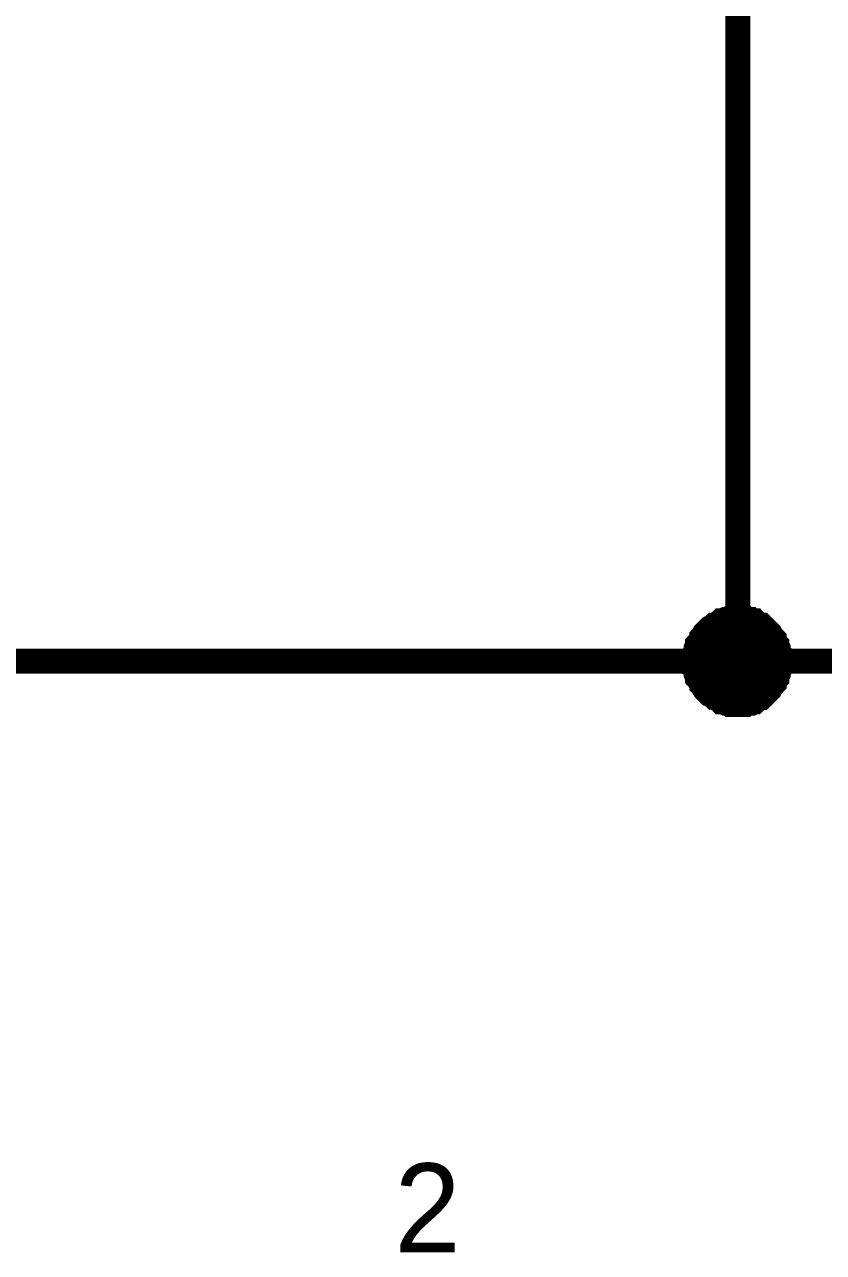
# Model space of a CAD drawing. Header units: millimetres. Extents: x 0 to 420, y 0 to 297.
# Drawn here: x 283.98 to 293.49, y 145.45 to 160.07 of the extents above; entities that cross this region are included whole.
import ezdxf

# ---------------------------------------------------------------- set-up
doc = ezdxf.new("R2010")
doc.units = ezdxf.units.MM
doc.layers.add('Sheet', color=255, linetype='Continuous')

msp = doc.modelspace()

# ---------------------------------------------------------------- linework, layer by layer
at = {"layer": 'Sheet'}
for points, const_width in [([(289.975, 167.493), (292.474, 167.493), (292.474, 152.491), (282.477, 152.491), (269.981, 152.491)], 0.3), ([(291.961, 152.491), (291.961, 152.524), (291.961, 152.54), (291.961, 152.573), (291.977, 152.59), (291.977, 152.623), (291.977, 152.64), (291.994, 152.673), (291.994, 152.689), (292.011, 152.706), (292.027, 152.739), (292.044, 152.756), (292.044, 152.772), (292.06, 152.789), (292.077, 152.822), (292.093, 152.838), (292.11, 152.855), (292.126, 152.872), (292.143, 152.888), (292.176, 152.905), (292.193, 152.921), (292.209, 152.921), (292.226, 152.938), (292.259, 152.954), (292.275, 152.971), (292.292, 152.971), (292.325, 152.987), (292.342, 152.987), (292.375, 152.987), (292.391, 153.004), (292.424, 153.004), (292.441, 153.004), (292.474, 153.004)], 0.3), ([(291.961, 152.491), (291.961, 152.524), (291.961, 152.54), (291.961, 152.573), (291.977, 152.59), (291.977, 152.623), (291.977, 152.64), (291.994, 152.673), (291.994, 152.689), (292.011, 152.706), (292.027, 152.739), (292.044, 152.756), (292.044, 152.772), (292.06, 152.789), (292.077, 152.822), (292.093, 152.838), (292.11, 152.855), (292.126, 152.872), (292.143, 152.888), (292.176, 152.905), (292.193, 152.921), (292.209, 152.921), (292.226, 152.938), (292.259, 152.954), (292.275, 152.971), (292.292, 152.971), (292.325, 152.987), (292.342, 152.987), (292.375, 152.987), (292.391, 153.004), (292.424, 153.004), (292.441, 153.004), (292.474, 153.004)], 0.3), ([(291.961, 152.491), (291.961, 152.524), (291.961, 152.54), (291.961, 152.573), (291.977, 152.59), (291.977, 152.623), (291.977, 152.64), (291.994, 152.673), (291.994, 152.689), (292.011, 152.706), (292.027, 152.739), (292.044, 152.756), (292.044, 152.772), (292.06, 152.789), (292.077, 152.822), (292.093, 152.838), (292.11, 152.855), (292.126, 152.872), (292.143, 152.888), (292.176, 152.905), (292.193, 152.921), (292.209, 152.921), (292.226, 152.938), (292.259, 152.954), (292.275, 152.971), (292.292, 152.971), (292.325, 152.987), (292.342, 152.987), (292.375, 152.987), (292.391, 153.004), (292.424, 153.004), (292.441, 153.004), (292.474, 153.004)], 0.3), ([(291.961, 152.491), (291.961, 152.524), (291.961, 152.54), (291.961, 152.573), (291.977, 152.59), (291.977, 152.623), (291.977, 152.64), (291.994, 152.673), (291.994, 152.689), (292.011, 152.706), (292.027, 152.739), (292.044, 152.756), (292.044, 152.772), (292.06, 152.789), (292.077, 152.822), (292.093, 152.838), (292.11, 152.855), (292.126, 152.872), (292.143, 152.888), (292.176, 152.905), (292.193, 152.921), (292.209, 152.921), (292.226, 152.938), (292.259, 152.954), (292.275, 152.971), (292.292, 152.971), (292.325, 152.987), (292.342, 152.987), (292.375, 152.987), (292.391, 153.004), (292.424, 153.004), (292.441, 153.004), (292.474, 153.004)], 0.3), ([(291.961, 152.491), (291.961, 152.524), (291.961, 152.54), (291.961, 152.573), (291.977, 152.59), (291.977, 152.623), (291.977, 152.64), (291.994, 152.673), (291.994, 152.689), (292.011, 152.706), (292.027, 152.739), (292.044, 152.756), (292.044, 152.772), (292.06, 152.789), (292.077, 152.822), (292.093, 152.838), (292.11, 152.855), (292.126, 152.872), (292.143, 152.888), (292.176, 152.905), (292.193, 152.921), (292.209, 152.921), (292.226, 152.938), (292.259, 152.954), (292.275, 152.971), (292.292, 152.971), (292.325, 152.987), (292.342, 152.987), (292.375, 152.987), (292.391, 153.004), (292.424, 153.004), (292.441, 153.004), (292.474, 153.004)], 0.0991), ([(291.961, 152.491), (291.961, 152.524), (291.961, 152.54), (291.961, 152.573), (291.977, 152.59), (291.977, 152.623), (291.977, 152.64), (291.994, 152.673), (291.994, 152.689), (292.011, 152.706), (292.027, 152.739), (292.044, 152.756), (292.044, 152.772), (292.06, 152.789), (292.077, 152.822), (292.093, 152.838), (292.11, 152.855), (292.126, 152.872), (292.143, 152.888), (292.176, 152.905), (292.193, 152.921), (292.209, 152.921), (292.226, 152.938), (292.259, 152.954), (292.275, 152.971), (292.292, 152.971), (292.325, 152.987), (292.342, 152.987), (292.375, 152.987), (292.391, 153.004), (292.424, 153.004), (292.441, 153.004), (292.474, 153.004)], 0.0991), ([(291.961, 152.491), (291.961, 152.524), (291.961, 152.54), (291.961, 152.573), (291.977, 152.59), (291.977, 152.623), (291.977, 152.64), (291.994, 152.673), (291.994, 152.689), (292.011, 152.706), (292.027, 152.739), (292.044, 152.756), (292.044, 152.772), (292.06, 152.789), (292.077, 152.822), (292.093, 152.838), (292.11, 152.855), (292.126, 152.872), (292.143, 152.888), (292.176, 152.905), (292.193, 152.921), (292.209, 152.921), (292.226, 152.938), (292.259, 152.954), (292.275, 152.971), (292.292, 152.971), (292.325, 152.987), (292.342, 152.987), (292.375, 152.987), (292.391, 153.004), (292.424, 153.004), (292.441, 153.004), (292.474, 153.004)], 0.0991), ([(291.961, 152.491), (291.961, 152.524), (291.961, 152.54), (291.961, 152.573), (291.977, 152.59), (291.977, 152.623), (291.977, 152.64), (291.994, 152.673), (291.994, 152.689), (292.011, 152.706), (292.027, 152.739), (292.044, 152.756), (292.044, 152.772), (292.06, 152.789), (292.077, 152.822), (292.093, 152.838), (292.11, 152.855), (292.126, 152.872), (292.143, 152.888), (292.176, 152.905), (292.193, 152.921), (292.209, 152.921), (292.226, 152.938), (292.259, 152.954), (292.275, 152.971), (292.292, 152.971), (292.325, 152.987), (292.342, 152.987), (292.375, 152.987), (292.391, 153.004), (292.424, 153.004), (292.441, 153.004), (292.474, 153.004)], 0.0991), ([(292.474, 153.004), (292.474, 153.004)], 0.3), ([(292.474, 153.004), (292.507, 153.004), (292.524, 153.004), (292.557, 153.004), (292.573, 152.987), (292.606, 152.987), (292.623, 152.987), (292.64, 152.971), (292.673, 152.971), (292.689, 152.954), (292.706, 152.938), (292.739, 152.921), (292.755, 152.921), (292.772, 152.905), (292.788, 152.888), (292.805, 152.872), (292.822, 152.855), (292.838, 152.838), (292.855, 152.822), (292.871, 152.789), (292.888, 152.772), (292.904, 152.756), (292.904, 152.739), (292.921, 152.706), (292.937, 152.689), (292.937, 152.673), (292.954, 152.64), (292.954, 152.623), (292.954, 152.59), (292.971, 152.573), (292.971, 152.54), (292.971, 152.524), (292.971, 152.491)], 0.3), ([(292.474, 153.004), (292.474, 153.004)], 0.3), ([(292.474, 153.004), (292.507, 153.004), (292.524, 153.004), (292.557, 153.004), (292.573, 152.987), (292.606, 152.987), (292.623, 152.987), (292.64, 152.971), (292.673, 152.971), (292.689, 152.954), (292.706, 152.938), (292.739, 152.921), (292.755, 152.921), (292.772, 152.905), (292.788, 152.888), (292.805, 152.872), (292.822, 152.855), (292.838, 152.838), (292.855, 152.822), (292.871, 152.789), (292.888, 152.772), (292.904, 152.756), (292.904, 152.739), (292.921, 152.706), (292.937, 152.689), (292.937, 152.673), (292.954, 152.64), (292.954, 152.623), (292.954, 152.59), (292.971, 152.573), (292.971, 152.54), (292.971, 152.524), (292.971, 152.491)], 0.3), ([(292.474, 153.004), (292.474, 153.004)], 0.3), ([(292.474, 153.004), (292.507, 153.004), (292.524, 153.004), (292.557, 153.004), (292.573, 152.987), (292.606, 152.987), (292.623, 152.987), (292.64, 152.971), (292.673, 152.971), (292.689, 152.954), (292.706, 152.938), (292.739, 152.921), (292.755, 152.921), (292.772, 152.905), (292.788, 152.888), (292.805, 152.872), (292.822, 152.855), (292.838, 152.838), (292.855, 152.822), (292.871, 152.789), (292.888, 152.772), (292.904, 152.756), (292.904, 152.739), (292.921, 152.706), (292.937, 152.689), (292.937, 152.673), (292.954, 152.64), (292.954, 152.623), (292.954, 152.59), (292.971, 152.573), (292.971, 152.54), (292.971, 152.524), (292.971, 152.491)], 0.3), ([(292.474, 153.004), (292.474, 153.004)], 0.3), ([(292.474, 153.004), (292.507, 153.004), (292.524, 153.004), (292.557, 153.004), (292.573, 152.987), (292.606, 152.987), (292.623, 152.987), (292.64, 152.971), (292.673, 152.971), (292.689, 152.954), (292.706, 152.938), (292.739, 152.921), (292.755, 152.921), (292.772, 152.905), (292.788, 152.888), (292.805, 152.872), (292.822, 152.855), (292.838, 152.838), (292.855, 152.822), (292.871, 152.789), (292.888, 152.772), (292.904, 152.756), (292.904, 152.739), (292.921, 152.706), (292.937, 152.689), (292.937, 152.673), (292.954, 152.64), (292.954, 152.623), (292.954, 152.59), (292.971, 152.573), (292.971, 152.54), (292.971, 152.524), (292.971, 152.491)], 0.3), ([(292.474, 153.004), (292.474, 153.004)], 0.0991), ([(292.474, 153.004), (292.507, 153.004), (292.524, 153.004), (292.557, 153.004), (292.573, 152.987), (292.606, 152.987), (292.623, 152.987), (292.64, 152.971), (292.673, 152.971), (292.689, 152.954), (292.706, 152.938), (292.739, 152.921), (292.755, 152.921), (292.772, 152.905), (292.788, 152.888), (292.805, 152.872), (292.822, 152.855), (292.838, 152.838), (292.855, 152.822), (292.871, 152.789), (292.888, 152.772), (292.904, 152.756), (292.904, 152.739), (292.921, 152.706), (292.937, 152.689), (292.937, 152.673), (292.954, 152.64), (292.954, 152.623), (292.954, 152.59), (292.971, 152.573), (292.971, 152.54), (292.971, 152.524), (292.971, 152.491)], 0.0991), ([(292.474, 153.004), (292.474, 153.004)], 0.0991), ([(292.474, 153.004), (292.507, 153.004), (292.524, 153.004), (292.557, 153.004), (292.573, 152.987), (292.606, 152.987), (292.623, 152.987), (292.64, 152.971), (292.673, 152.971), (292.689, 152.954), (292.706, 152.938), (292.739, 152.921), (292.755, 152.921), (292.772, 152.905), (292.788, 152.888), (292.805, 152.872), (292.822, 152.855), (292.838, 152.838), (292.855, 152.822), (292.871, 152.789), (292.888, 152.772), (292.904, 152.756), (292.904, 152.739), (292.921, 152.706), (292.937, 152.689), (292.937, 152.673), (292.954, 152.64), (292.954, 152.623), (292.954, 152.59), (292.971, 152.573), (292.971, 152.54), (292.971, 152.524), (292.971, 152.491)], 0.0991), ([(292.474, 153.004), (292.474, 153.004)], 0.0991), ([(292.474, 153.004), (292.507, 153.004), (292.524, 153.004), (292.557, 153.004), (292.573, 152.987), (292.606, 152.987), (292.623, 152.987), (292.64, 152.971), (292.673, 152.971), (292.689, 152.954), (292.706, 152.938), (292.739, 152.921), (292.755, 152.921), (292.772, 152.905), (292.788, 152.888), (292.805, 152.872), (292.822, 152.855), (292.838, 152.838), (292.855, 152.822), (292.871, 152.789), (292.888, 152.772), (292.904, 152.756), (292.904, 152.739), (292.921, 152.706), (292.937, 152.689), (292.937, 152.673), (292.954, 152.64), (292.954, 152.623), (292.954, 152.59), (292.971, 152.573), (292.971, 152.54), (292.971, 152.524), (292.971, 152.491)], 0.0991), ([(292.474, 153.004), (292.474, 153.004)], 0.0991), ([(292.474, 153.004), (292.507, 153.004), (292.524, 153.004), (292.557, 153.004), (292.573, 152.987), (292.606, 152.987), (292.623, 152.987), (292.64, 152.971), (292.673, 152.971), (292.689, 152.954), (292.706, 152.938), (292.739, 152.921), (292.755, 152.921), (292.772, 152.905), (292.788, 152.888), (292.805, 152.872), (292.822, 152.855), (292.838, 152.838), (292.855, 152.822), (292.871, 152.789), (292.888, 152.772), (292.904, 152.756), (292.904, 152.739), (292.921, 152.706), (292.937, 152.689), (292.937, 152.673), (292.954, 152.64), (292.954, 152.623), (292.954, 152.59), (292.971, 152.573), (292.971, 152.54), (292.971, 152.524), (292.971, 152.491)], 0.0991), ([(292.474, 151.977), (292.441, 151.977), (292.424, 151.977), (292.391, 151.977), (292.375, 151.994), (292.342, 151.994), (292.325, 151.994), (292.292, 152.01), (292.275, 152.01), (292.259, 152.027), (292.226, 152.044), (292.209, 152.06), (292.193, 152.06), (292.176, 152.077), (292.143, 152.093), (292.126, 152.11), (292.11, 152.126), (292.093, 152.143), (292.077, 152.16), (292.06, 152.193), (292.044, 152.209), (292.044, 152.226), (292.027, 152.242), (292.011, 152.275), (291.994, 152.292), (291.994, 152.309), (291.977, 152.342), (291.977, 152.358), (291.977, 152.391), (291.961, 152.408), (291.961, 152.441), (291.961, 152.458), (291.961, 152.491)], 0.3), ([(291.961, 152.491), (291.961, 152.491)], 0.3), ([(292.474, 151.977), (292.441, 151.977), (292.424, 151.977), (292.391, 151.977), (292.375, 151.994), (292.342, 151.994), (292.325, 151.994), (292.292, 152.01), (292.275, 152.01), (292.259, 152.027), (292.226, 152.044), (292.209, 152.06), (292.193, 152.06), (292.176, 152.077), (292.143, 152.093), (292.126, 152.11), (292.11, 152.126), (292.093, 152.143), (292.077, 152.16), (292.06, 152.193), (292.044, 152.209), (292.044, 152.226), (292.027, 152.242), (292.011, 152.275), (291.994, 152.292), (291.994, 152.309), (291.977, 152.342), (291.977, 152.358), (291.977, 152.391), (291.961, 152.408), (291.961, 152.441), (291.961, 152.458), (291.961, 152.491)], 0.3), ([(291.961, 152.491), (291.961, 152.491)], 0.3), ([(292.474, 151.977), (292.441, 151.977), (292.424, 151.977), (292.391, 151.977), (292.375, 151.994), (292.342, 151.994), (292.325, 151.994), (292.292, 152.01), (292.275, 152.01), (292.259, 152.027), (292.226, 152.044), (292.209, 152.06), (292.193, 152.06), (292.176, 152.077), (292.143, 152.093), (292.126, 152.11), (292.11, 152.126), (292.093, 152.143), (292.077, 152.16), (292.06, 152.193), (292.044, 152.209), (292.044, 152.226), (292.027, 152.242), (292.011, 152.275), (291.994, 152.292), (291.994, 152.309), (291.977, 152.342), (291.977, 152.358), (291.977, 152.391), (291.961, 152.408), (291.961, 152.441), (291.961, 152.458), (291.961, 152.491)], 0.3), ([(291.961, 152.491), (291.961, 152.491)], 0.3), ([(292.474, 151.977), (292.441, 151.977), (292.424, 151.977), (292.391, 151.977), (292.375, 151.994), (292.342, 151.994), (292.325, 151.994), (292.292, 152.01), (292.275, 152.01), (292.259, 152.027), (292.226, 152.044), (292.209, 152.06), (292.193, 152.06), (292.176, 152.077), (292.143, 152.093), (292.126, 152.11), (292.11, 152.126), (292.093, 152.143), (292.077, 152.16), (292.06, 152.193), (292.044, 152.209), (292.044, 152.226), (292.027, 152.242), (292.011, 152.275), (291.994, 152.292), (291.994, 152.309), (291.977, 152.342), (291.977, 152.358), (291.977, 152.391), (291.961, 152.408), (291.961, 152.441), (291.961, 152.458), (291.961, 152.491)], 0.3), ([(291.961, 152.491), (291.961, 152.491)], 0.3), ([(292.971, 152.491), (292.971, 152.458), (292.971, 152.441), (292.971, 152.408), (292.954, 152.391), (292.954, 152.358), (292.954, 152.342), (292.937, 152.309), (292.937, 152.292), (292.921, 152.275), (292.904, 152.242), (292.904, 152.226), (292.888, 152.209), (292.871, 152.193), (292.855, 152.16), (292.838, 152.143), (292.822, 152.126), (292.805, 152.11), (292.788, 152.093), (292.772, 152.077), (292.755, 152.06), (292.739, 152.06), (292.706, 152.044), (292.689, 152.027), (292.673, 152.01), (292.64, 152.01), (292.623, 151.994), (292.606, 151.994), (292.573, 151.994), (292.557, 151.977), (292.524, 151.977), (292.507, 151.977), (292.474, 151.977)], 0.3), ([(292.474, 152.491), (347.44, 152.491)], 0.3), ([(292.971, 152.491), (292.971, 152.458), (292.971, 152.441), (292.971, 152.408), (292.954, 152.391), (292.954, 152.358), (292.954, 152.342), (292.937, 152.309), (292.937, 152.292), (292.921, 152.275), (292.904, 152.242), (292.904, 152.226), (292.888, 152.209), (292.871, 152.193), (292.855, 152.16), (292.838, 152.143), (292.822, 152.126), (292.805, 152.11), (292.788, 152.093), (292.772, 152.077), (292.755, 152.06), (292.739, 152.06), (292.706, 152.044), (292.689, 152.027), (292.673, 152.01), (292.64, 152.01), (292.623, 151.994), (292.606, 151.994), (292.573, 151.994), (292.557, 151.977), (292.524, 151.977), (292.507, 151.977), (292.474, 151.977)], 0.3), ([(292.971, 152.491), (292.971, 152.458), (292.971, 152.441), (292.971, 152.408), (292.954, 152.391), (292.954, 152.358), (292.954, 152.342), (292.937, 152.309), (292.937, 152.292), (292.921, 152.275), (292.904, 152.242), (292.904, 152.226), (292.888, 152.209), (292.871, 152.193), (292.855, 152.16), (292.838, 152.143), (292.822, 152.126), (292.805, 152.11), (292.788, 152.093), (292.772, 152.077), (292.755, 152.06), (292.739, 152.06), (292.706, 152.044), (292.689, 152.027), (292.673, 152.01), (292.64, 152.01), (292.623, 151.994), (292.606, 151.994), (292.573, 151.994), (292.557, 151.977), (292.524, 151.977), (292.507, 151.977), (292.474, 151.977)], 0.3), ([(292.971, 152.491), (292.971, 152.458), (292.971, 152.441), (292.971, 152.408), (292.954, 152.391), (292.954, 152.358), (292.954, 152.342), (292.937, 152.309), (292.937, 152.292), (292.921, 152.275), (292.904, 152.242), (292.904, 152.226), (292.888, 152.209), (292.871, 152.193), (292.855, 152.16), (292.838, 152.143), (292.822, 152.126), (292.805, 152.11), (292.788, 152.093), (292.772, 152.077), (292.755, 152.06), (292.739, 152.06), (292.706, 152.044), (292.689, 152.027), (292.673, 152.01), (292.64, 152.01), (292.623, 151.994), (292.606, 151.994), (292.573, 151.994), (292.557, 151.977), (292.524, 151.977), (292.507, 151.977), (292.474, 151.977)], 0.3), ([(292.971, 152.491), (292.971, 152.491), (292.971, 152.491), (292.971, 152.491), (292.971, 152.491), (292.971, 152.491), (292.971, 152.491), (292.971, 152.491), (292.971, 152.491), (292.971, 152.491), (292.971, 152.491), (292.971, 152.491), (292.971, 152.491), (292.971, 152.491), (292.971, 152.491), (292.971, 152.491), (292.971, 152.491), (292.971, 152.491), (292.971, 152.491), (292.971, 152.491), (292.971, 152.491), (292.971, 152.491), (292.971, 152.491), (292.971, 152.491), (292.971, 152.491), (292.971, 152.491), (292.971, 152.491), (292.971, 152.491), (292.971, 152.491), (292.971, 152.491), (292.971, 152.491), (292.971, 152.491), (292.971, 152.491)], 0.3), ([(292.971, 152.491), (292.971, 152.491)], 0.3), ([(292.971, 152.491), (292.971, 152.491), (292.971, 152.491), (292.971, 152.491), (292.971, 152.491), (292.971, 152.491), (292.971, 152.491), (292.971, 152.491), (292.971, 152.491), (292.971, 152.491), (292.971, 152.491), (292.971, 152.491), (292.971, 152.491), (292.971, 152.491), (292.971, 152.491), (292.971, 152.491), (292.971, 152.491), (292.971, 152.491), (292.971, 152.491), (292.971, 152.491), (292.971, 152.491), (292.971, 152.491), (292.971, 152.491), (292.971, 152.491), (292.971, 152.491), (292.971, 152.491), (292.971, 152.491), (292.971, 152.491), (292.971, 152.491), (292.971, 152.491), (292.971, 152.491), (292.971, 152.491), (292.971, 152.491)], 0.3), ([(292.971, 152.491), (292.971, 152.491)], 0.3), ([(292.971, 152.491), (292.971, 152.491), (292.971, 152.491), (292.971, 152.491), (292.971, 152.491), (292.971, 152.491), (292.971, 152.491), (292.971, 152.491), (292.971, 152.491), (292.971, 152.491), (292.971, 152.491), (292.971, 152.491), (292.971, 152.491), (292.971, 152.491), (292.971, 152.491), (292.971, 152.491), (292.971, 152.491), (292.971, 152.491), (292.971, 152.491), (292.971, 152.491), (292.971, 152.491), (292.971, 152.491), (292.971, 152.491), (292.971, 152.491), (292.971, 152.491), (292.971, 152.491), (292.971, 152.491), (292.971, 152.491), (292.971, 152.491), (292.971, 152.491), (292.971, 152.491), (292.971, 152.491), (292.971, 152.491)], 0.3), ([(292.971, 152.491), (292.971, 152.491)], 0.3), ([(292.971, 152.491), (292.971, 152.491), (292.971, 152.491), (292.971, 152.491), (292.971, 152.491), (292.971, 152.491), (292.971, 152.491), (292.971, 152.491), (292.971, 152.491), (292.971, 152.491), (292.971, 152.491), (292.971, 152.491), (292.971, 152.491), (292.971, 152.491), (292.971, 152.491), (292.971, 152.491), (292.971, 152.491), (292.971, 152.491), (292.971, 152.491), (292.971, 152.491), (292.971, 152.491), (292.971, 152.491), (292.971, 152.491), (292.971, 152.491), (292.971, 152.491), (292.971, 152.491), (292.971, 152.491), (292.971, 152.491), (292.971, 152.491), (292.971, 152.491), (292.971, 152.491), (292.971, 152.491), (292.971, 152.491)], 0.3), ([(292.971, 152.491), (292.971, 152.491)], 0.3), ([(292.474, 151.977), (292.441, 151.977), (292.424, 151.977), (292.391, 151.977), (292.375, 151.994), (292.342, 151.994), (292.325, 151.994), (292.292, 152.01), (292.275, 152.01), (292.259, 152.027), (292.226, 152.044), (292.209, 152.06), (292.193, 152.06), (292.176, 152.077), (292.143, 152.093), (292.126, 152.11), (292.11, 152.126), (292.093, 152.143), (292.077, 152.16), (292.06, 152.193), (292.044, 152.209), (292.044, 152.226), (292.027, 152.242), (292.011, 152.275), (291.994, 152.292), (291.994, 152.309), (291.977, 152.342), (291.977, 152.358), (291.977, 152.391), (291.961, 152.408), (291.961, 152.441), (291.961, 152.458), (291.961, 152.491)], 0.0991), ([(291.961, 152.491), (291.961, 152.491)], 0.0991), ([(292.474, 151.977), (292.441, 151.977), (292.424, 151.977), (292.391, 151.977), (292.375, 151.994), (292.342, 151.994), (292.325, 151.994), (292.292, 152.01), (292.275, 152.01), (292.259, 152.027), (292.226, 152.044), (292.209, 152.06), (292.193, 152.06), (292.176, 152.077), (292.143, 152.093), (292.126, 152.11), (292.11, 152.126), (292.093, 152.143), (292.077, 152.16), (292.06, 152.193), (292.044, 152.209), (292.044, 152.226), (292.027, 152.242), (292.011, 152.275), (291.994, 152.292), (291.994, 152.309), (291.977, 152.342), (291.977, 152.358), (291.977, 152.391), (291.961, 152.408), (291.961, 152.441), (291.961, 152.458), (291.961, 152.491)], 0.0991), ([(291.961, 152.491), (291.961, 152.491)], 0.0991), ([(292.474, 151.977), (292.441, 151.977), (292.424, 151.977), (292.391, 151.977), (292.375, 151.994), (292.342, 151.994), (292.325, 151.994), (292.292, 152.01), (292.275, 152.01), (292.259, 152.027), (292.226, 152.044), (292.209, 152.06), (292.193, 152.06), (292.176, 152.077), (292.143, 152.093), (292.126, 152.11), (292.11, 152.126), (292.093, 152.143), (292.077, 152.16), (292.06, 152.193), (292.044, 152.209), (292.044, 152.226), (292.027, 152.242), (292.011, 152.275), (291.994, 152.292), (291.994, 152.309), (291.977, 152.342), (291.977, 152.358), (291.977, 152.391), (291.961, 152.408), (291.961, 152.441), (291.961, 152.458), (291.961, 152.491)], 0.0991), ([(291.961, 152.491), (291.961, 152.491)], 0.0991), ([(292.474, 151.977), (292.441, 151.977), (292.424, 151.977), (292.391, 151.977), (292.375, 151.994), (292.342, 151.994), (292.325, 151.994), (292.292, 152.01), (292.275, 152.01), (292.259, 152.027), (292.226, 152.044), (292.209, 152.06), (292.193, 152.06), (292.176, 152.077), (292.143, 152.093), (292.126, 152.11), (292.11, 152.126), (292.093, 152.143), (292.077, 152.16), (292.06, 152.193), (292.044, 152.209), (292.044, 152.226), (292.027, 152.242), (292.011, 152.275), (291.994, 152.292), (291.994, 152.309), (291.977, 152.342), (291.977, 152.358), (291.977, 152.391), (291.961, 152.408), (291.961, 152.441), (291.961, 152.458), (291.961, 152.491)], 0.0991), ([(291.961, 152.491), (291.961, 152.491)], 0.0991), ([(292.971, 152.491), (292.971, 152.458), (292.971, 152.441), (292.971, 152.408), (292.954, 152.391), (292.954, 152.358), (292.954, 152.342), (292.937, 152.309), (292.937, 152.292), (292.921, 152.275), (292.904, 152.242), (292.904, 152.226), (292.888, 152.209), (292.871, 152.193), (292.855, 152.16), (292.838, 152.143), (292.822, 152.126), (292.805, 152.11), (292.788, 152.093), (292.772, 152.077), (292.755, 152.06), (292.739, 152.06), (292.706, 152.044), (292.689, 152.027), (292.673, 152.01), (292.64, 152.01), (292.623, 151.994), (292.606, 151.994), (292.573, 151.994), (292.557, 151.977), (292.524, 151.977), (292.507, 151.977), (292.474, 151.977)], 0.0991), ([(292.971, 152.491), (292.971, 152.458), (292.971, 152.441), (292.971, 152.408), (292.954, 152.391), (292.954, 152.358), (292.954, 152.342), (292.937, 152.309), (292.937, 152.292), (292.921, 152.275), (292.904, 152.242), (292.904, 152.226), (292.888, 152.209), (292.871, 152.193), (292.855, 152.16), (292.838, 152.143), (292.822, 152.126), (292.805, 152.11), (292.788, 152.093), (292.772, 152.077), (292.755, 152.06), (292.739, 152.06), (292.706, 152.044), (292.689, 152.027), (292.673, 152.01), (292.64, 152.01), (292.623, 151.994), (292.606, 151.994), (292.573, 151.994), (292.557, 151.977), (292.524, 151.977), (292.507, 151.977), (292.474, 151.977)], 0.0991), ([(292.971, 152.491), (292.971, 152.458), (292.971, 152.441), (292.971, 152.408), (292.954, 152.391), (292.954, 152.358), (292.954, 152.342), (292.937, 152.309), (292.937, 152.292), (292.921, 152.275), (292.904, 152.242), (292.904, 152.226), (292.888, 152.209), (292.871, 152.193), (292.855, 152.16), (292.838, 152.143), (292.822, 152.126), (292.805, 152.11), (292.788, 152.093), (292.772, 152.077), (292.755, 152.06), (292.739, 152.06), (292.706, 152.044), (292.689, 152.027), (292.673, 152.01), (292.64, 152.01), (292.623, 151.994), (292.606, 151.994), (292.573, 151.994), (292.557, 151.977), (292.524, 151.977), (292.507, 151.977), (292.474, 151.977)], 0.0991), ([(292.971, 152.491), (292.971, 152.458), (292.971, 152.441), (292.971, 152.408), (292.954, 152.391), (292.954, 152.358), (292.954, 152.342), (292.937, 152.309), (292.937, 152.292), (292.921, 152.275), (292.904, 152.242), (292.904, 152.226), (292.888, 152.209), (292.871, 152.193), (292.855, 152.16), (292.838, 152.143), (292.822, 152.126), (292.805, 152.11), (292.788, 152.093), (292.772, 152.077), (292.755, 152.06), (292.739, 152.06), (292.706, 152.044), (292.689, 152.027), (292.673, 152.01), (292.64, 152.01), (292.623, 151.994), (292.606, 151.994), (292.573, 151.994), (292.557, 151.977), (292.524, 151.977), (292.507, 151.977), (292.474, 151.977)], 0.0991), ([(292.971, 152.491), (292.971, 152.491), (292.971, 152.491), (292.971, 152.491), (292.971, 152.491), (292.971, 152.491), (292.971, 152.491), (292.971, 152.491), (292.971, 152.491), (292.971, 152.491), (292.971, 152.491), (292.971, 152.491), (292.971, 152.491), (292.971, 152.491), (292.971, 152.491), (292.971, 152.491), (292.971, 152.491), (292.971, 152.491), (292.971, 152.491), (292.971, 152.491), (292.971, 152.491), (292.971, 152.491), (292.971, 152.491), (292.971, 152.491), (292.971, 152.491), (292.971, 152.491), (292.971, 152.491), (292.971, 152.491), (292.971, 152.491), (292.971, 152.491), (292.971, 152.491), (292.971, 152.491), (292.971, 152.491)], 0.0991), ([(292.971, 152.491), (292.971, 152.491)], 0.0991), ([(292.971, 152.491), (292.971, 152.491), (292.971, 152.491), (292.971, 152.491), (292.971, 152.491), (292.971, 152.491), (292.971, 152.491), (292.971, 152.491), (292.971, 152.491), (292.971, 152.491), (292.971, 152.491), (292.971, 152.491), (292.971, 152.491), (292.971, 152.491), (292.971, 152.491), (292.971, 152.491), (292.971, 152.491), (292.971, 152.491), (292.971, 152.491), (292.971, 152.491), (292.971, 152.491), (292.971, 152.491), (292.971, 152.491), (292.971, 152.491), (292.971, 152.491), (292.971, 152.491), (292.971, 152.491), (292.971, 152.491), (292.971, 152.491), (292.971, 152.491), (292.971, 152.491), (292.971, 152.491), (292.971, 152.491)], 0.0991), ([(292.971, 152.491), (292.971, 152.491)], 0.0991), ([(292.971, 152.491), (292.971, 152.491), (292.971, 152.491), (292.971, 152.491), (292.971, 152.491), (292.971, 152.491), (292.971, 152.491), (292.971, 152.491), (292.971, 152.491), (292.971, 152.491), (292.971, 152.491), (292.971, 152.491), (292.971, 152.491), (292.971, 152.491), (292.971, 152.491), (292.971, 152.491), (292.971, 152.491), (292.971, 152.491), (292.971, 152.491), (292.971, 152.491), (292.971, 152.491), (292.971, 152.491), (292.971, 152.491), (292.971, 152.491), (292.971, 152.491), (292.971, 152.491), (292.971, 152.491), (292.971, 152.491), (292.971, 152.491), (292.971, 152.491), (292.971, 152.491), (292.971, 152.491), (292.971, 152.491)], 0.0991), ([(292.971, 152.491), (292.971, 152.491)], 0.0991), ([(292.971, 152.491), (292.971, 152.491), (292.971, 152.491), (292.971, 152.491), (292.971, 152.491), (292.971, 152.491), (292.971, 152.491), (292.971, 152.491), (292.971, 152.491), (292.971, 152.491), (292.971, 152.491), (292.971, 152.491), (292.971, 152.491), (292.971, 152.491), (292.971, 152.491), (292.971, 152.491), (292.971, 152.491), (292.971, 152.491), (292.971, 152.491), (292.971, 152.491), (292.971, 152.491), (292.971, 152.491), (292.971, 152.491), (292.971, 152.491), (292.971, 152.491), (292.971, 152.491), (292.971, 152.491), (292.971, 152.491), (292.971, 152.491), (292.971, 152.491), (292.971, 152.491), (292.971, 152.491), (292.971, 152.491)], 0.0991), ([(292.971, 152.491), (292.971, 152.491)], 0.0991)]:
    msp.add_lwpolyline(points, dxfattribs=dict(at, const_width=const_width))
at = {"layer": 'Sheet', "const_width": 0.508}
msp.add_lwpolyline([(292.246, 152.5, 1), (292.754, 152.5, 1)], format="xyb", close=True, dxfattribs=at)

# ---------------------------------------------------------------- texts
at = {"layer": 'Sheet'}
msp.add_text('2', height=1.06, dxfattribs=at).set_placement((288.386, 145.453))

doc.saveas('drawing.dxf')
